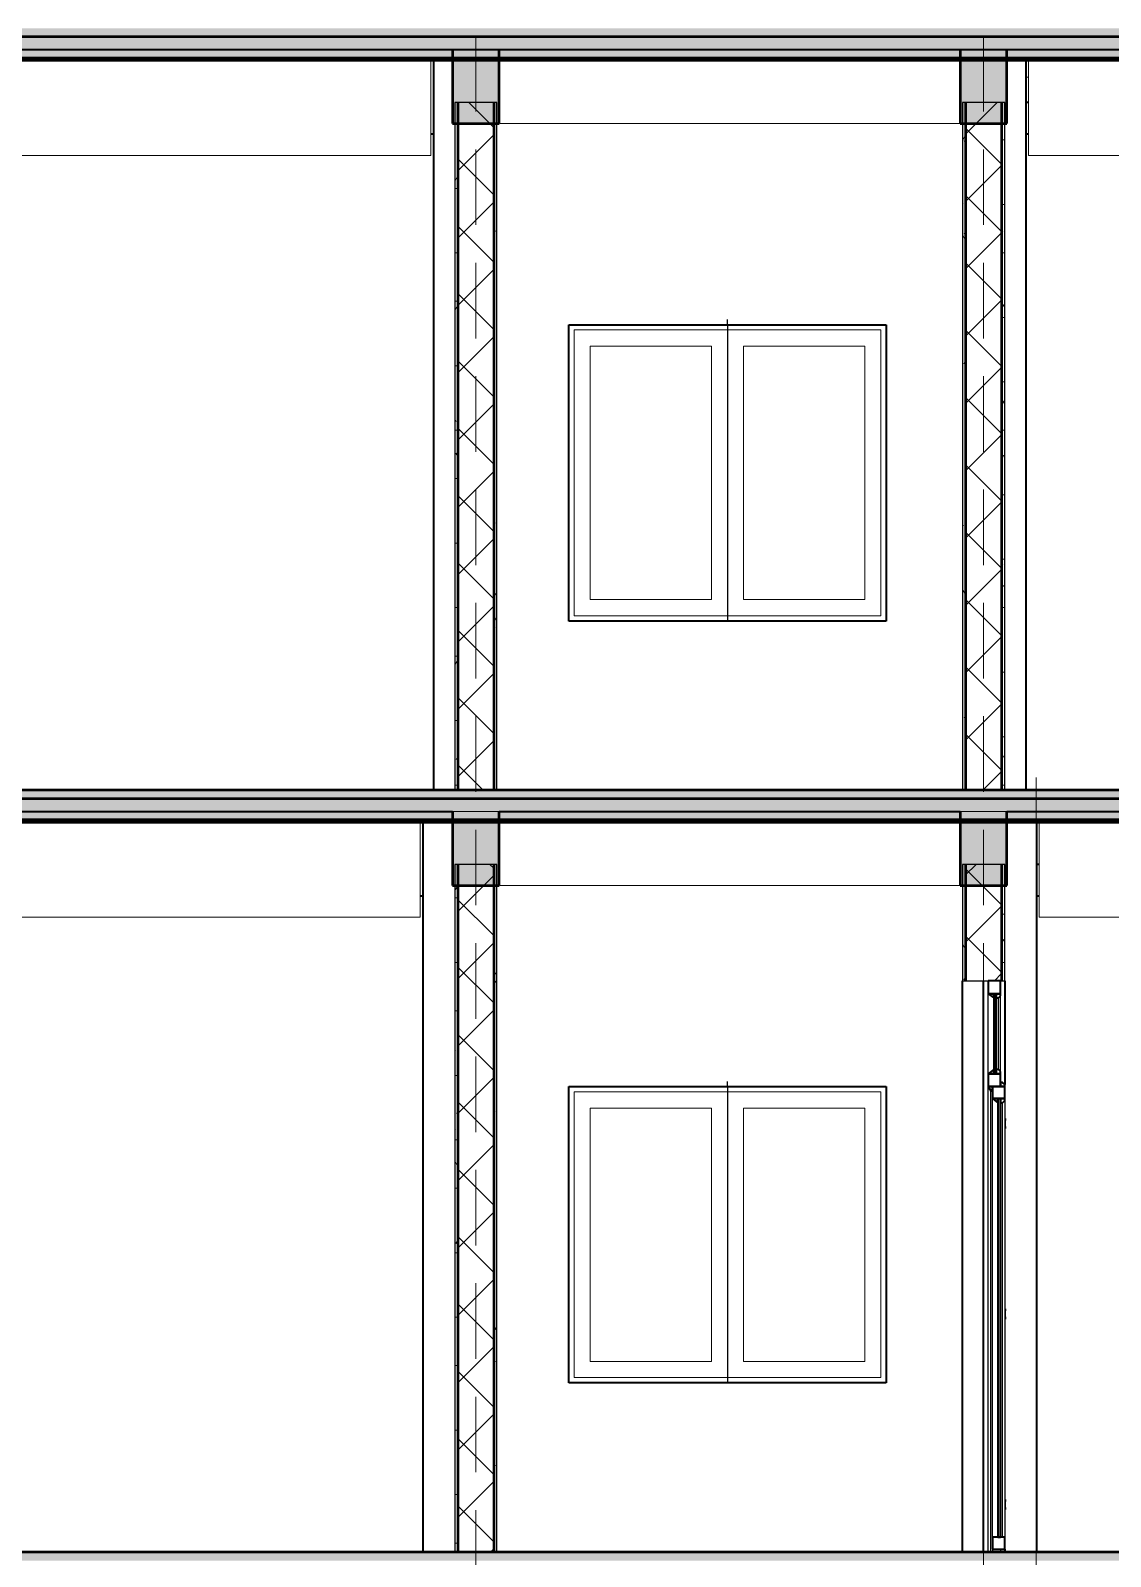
# Model space of a CAD drawing. Header units: millimetres. Extents: x -31177 to 43935, y -145912 to 20306.
# Drawn here: x -9905 to -4800, y -66120 to -58910 of the extents above; entities that cross this region are included whole.
import ezdxf

# ---------------------------------------------------------------- set-up
doc = ezdxf.new("R2010")
doc.units = ezdxf.units.MM
doc.linetypes.add('Hidden', pattern=[535.78125, 357.1875, -178.59375])
for name, color, linetype, lineweight in [('A-DETL', 8, 'Continuous', 18), ('A-DOOR', 2, 'Continuous', 25), ('A-FLOR', 7, 'Continuous', 18), ('A-FLOR-MCUT', 7, 'Continuous', 50), ('A-FLOR-PATT', 8, 'Continuous', 50), ('A-GLAZ', 4, 'Continuous', 25), ('A-WALL', 7, 'Continuous', 35), ('A-WALL-PATT', 8, 'Continuous', 25), ('S-BEAM', 7, 'Continuous', 18), ('S-COLS', 7, 'Continuous', 35), ('S-FNDN', 7, 'Continuous', 18), ('S-GRID', 1, 'Continuous', 9)]:
    doc.layers.add(name, color=color, linetype=linetype, lineweight=lineweight)
pattern_1 = [(0, (-5629.864, -63999.29), (304.8, 76.2), [25.146, -203.454, 25.146, -203.454, -1219.2]), (0, (-5629.864, -63999.29), (304.8, 76.2), [-457.2, 25.146, -432.054, 25.146, -203.454, -533.4]), (0, (-5629.864, -63999.29), (304.8, 76.2), [-1143, 25.146, -127.254, 25.146, -355.854]), (120, (-5515.564, -63961.19), (-218.3911, 225.8645), [25.146, -203.454, 25.146, -203.454, -1219.2]), (120, (-5515.564, -63961.19), (-218.3911, 225.8645), [-457.2, 25.146, -432.054, 25.146, -203.454, -533.4]), (120, (-5515.564, -63961.19), (-218.3911, 225.8645), [-1143, 25.146, -127.254, 25.146, -355.854]), (240, (-5477.464, -63808.79), (-86.4089, -302.0645), [25.146, -203.454, 25.146, -203.454, -1219.2]), (240, (-5477.464, -63808.79), (-86.4089, -302.0645), [-457.2, 25.146, -432.054, 25.146, -203.454, -533.4]), (240, (-5477.464, -63808.79), (-86.4089, -302.0645), [-1143, 25.146, -127.254, 25.146, -355.854])]
pattern_2 = [(45, (-5629.86, -63999.3), (-159.099, 159.099), []), (135, (-5629.86, -63999.3), (-159.099, -159.099), [])]

# ---------------------------------------------------------------- blocks, each defined once
blk = doc.blocks.new('CỬA 1 CÁNH EROWINDOW_có ô chết_ - D4_1000x2200-2368989-MẶT CẮT 3-3')
at = {"layer": 'A-DOOR', "lineweight": 35}
for p, q in [((-5378, 6600), (-5378, 6539)), ((-5320, 6600), (-5378, 6600)), ((-5320, 6539), (-5320, 6600)), ((-5352, 6539), (-5378, 6539)), ((-5378, 6539), (-5352, 6519)), ((-5378, 6539), (-5320, 6539)), ((-5352, 6519), (-5352, 6539)), ((-5340, 6539), (-5352, 6539)), ((-5352, 6539), (-5352, 6161)), ((-5320, 6539), (-5340, 6539)), ((-5340, 6539), (-5340, 6519)), ((-5340, 6161), (-5340, 6539)), ((-5340, 6519), (-5330, 6519)), ((-5330, 6519), (-5320, 6529)), ((-5320, 6529), (-5320, 6539)), ((-5352, 6181), (-5378, 6161)), ((-5378, 6161), (-5352, 6161)), ((-5378, 6161), (-5378, 6100)), ((-5320, 6161), (-5378, 6161)), ((-5352, 6161), (-5352, 6181)), ((-5352, 6161), (-5340, 6161)), ((-5330, 6181), (-5340, 6181)), ((-5340, 6181), (-5340, 6161)), ((-5340, 6161), (-5320, 6161)), ((-5320, 6171), (-5330, 6181)), ((-5320, 6161), (-5320, 6171)), ((-5320, 6100), (-5320, 6161)), ((-5358, 6100), (-5378, 6100)), ((-5378, 6100), (-5366, 6080)), ((-5378, 6100), (-5320, 6100)), ((-5366, 6080), (-5358, 6080)), ((-5358, 6080), (-5358, 6100)), ((-5358, 6100), (-5358, 6044)), ((-5300, 6100), (-5358, 6100)), ((-5310, 6120), (-5320, 6120)), ((-5320, 6120), (-5320, 6100)), ((-5320, 6100), (-5300, 6100)), ((-5300, 6110), (-5310, 6120)), ((-5300, 6100), (-5300, 6110)), ((-5300, 6044), (-5300, 6100)), ((-5332, 6044), (-5358, 6044)), ((-5358, 6044), (-5332, 6024)), ((-5358, 6044), (-5300, 6044)), ((-5332, 6024), (-5332, 6044)), ((-5320, 6044), (-5332, 6044)), ((-5332, 6044), (-5332, 3971)), ((-5320, 6044), (-5320, 6024)), ((-5300, 6044), (-5320, 6044)), ((-5320, 3971), (-5320, 6044)), ((-5320, 6024), (-5310, 6024)), ((-5310, 6024), (-5300, 6034)), ((-5300, 6034), (-5300, 6044)), ((-5358, 3971), (-5358, 3915)), ((-5300, 3971), (-5358, 3971)), ((-5332, 3971), (-5320, 3971)), ((-5300, 3915), (-5300, 3971)), ((-5358, 3915), (-5300, 3915))]:
    blk.add_line(p, q, dxfattribs=at)
at = {"layer": 'A-DOOR'}
for p, q in [((-5378, 6161), (-5378, 6539)), ((-5378, 6161), (-5378, 6539)), ((-5330, 6181), (-5330, 6519)), ((-5320, 6171), (-5320, 6529)), ((-5378, 3900), (-5378, 6100)), ((-5378, 3900), (-5378, 6100)), ((-5366, 3900), (-5366, 6080)), ((-5358, 3971), (-5358, 6044)), ((-5358, 3971), (-5358, 6044)), ((-5310, 3971), (-5310, 6024)), ((-5300, 6034), (-5300, 3971)), ((-5297, 5950), (-5300, 5950)), ((-5297, 5950), (-5300, 5950)), ((-5297, 5950), (-5297, 5940)), ((-5297, 5911.9), (-5297, 5940)), ((-5300, 5901.9), (-5297, 5901.9)), ((-5300, 5901.9), (-5297, 5901.9)), ((-5297, 5911.9), (-5297, 5901.9)), ((-5297, 5050), (-5300, 5050)), ((-5297, 5050), (-5300, 5050)), ((-5297, 5050), (-5297, 5040)), ((-5300, 5001.9), (-5297, 5001.9)), ((-5300, 5001.9), (-5297, 5001.9)), ((-5297, 5011.9), (-5297, 5040)), ((-5297, 5011.9), (-5297, 5001.9)), ((-5297, 4150), (-5300, 4150)), ((-5297, 4150), (-5300, 4150)), ((-5297, 4150), (-5297, 4140)), ((-5297, 4111.9), (-5297, 4140)), ((-5297, 4111.9), (-5297, 4101.9)), ((-5300, 4101.9), (-5297, 4101.9)), ((-5300, 4101.9), (-5297, 4101.9)), ((-5358, 3915), (-5358, 3900)), ((-5320, 3915), (-5320, 3900))]:
    blk.add_line(p, q, dxfattribs=at)
blk = doc.blocks.new('M_Concrete-Rectangular-Column - COT250X350-2391838-MẶT CẮT 3-3')
at = {"layer": 'S-COLS'}
blk.add_line((-5150, 7350), (-5150, 3900), dxfattribs=at)
blk = doc.blocks.new('M_Concrete-Rectangular-Column - COT220X300-2391839-MẶT CẮT 3-3')
at = {"layer": 'S-COLS'}
blk.add_line((-5200, 10950), (-5200, 7500), dxfattribs=at)
blk = doc.blocks.new('M_Concrete-Rectangular-Column - COT250X350-V50-MẶT CẮT 3-3')
at = {"layer": 'S-COLS'}
blk.add_line((-8050, 7350), (-8050, 3900), dxfattribs=at)
blk = doc.blocks.new('M_Concrete-Rectangular-Column - COT220X300-V51-MẶT CẮT 3-3')
at = {"layer": 'S-COLS'}
blk.add_line((-8000, 10950), (-8000, 7500), dxfattribs=at)
blk = doc.blocks.new('CUA SO 2 CANH NHOM KINH O O THOANG - K4-2413349-MẶT CẮT 3-3')
at = {"layer": 'A-GLAZ', "lineweight": 18}
for p, q in [((-7335, 6075), (-7335, 4725)), ((-7335, 6075), (-5885, 6075)), ((-6610, 4725), (-6610, 6075)), ((-6610, 6075), (-6610, 4725)), ((-5885, 4725), (-5885, 6075)), ((-7259, 5999), (-7259, 4801)), ((-7259, 5999), (-6686, 5999)), ((-6686, 4801), (-6686, 5999)), ((-6534, 5999), (-6534, 4801)), ((-6534, 5999), (-5961, 5999)), ((-5961, 4801), (-5961, 5999)), ((-7259, 4801), (-6686, 4801)), ((-6534, 4801), (-5961, 4801)), ((-7335, 4725), (-5885, 4725))]:
    blk.add_line(p, q, dxfattribs=at)
at = {"layer": 'A-GLAZ'}
for q in [(-6610, 6125), (-6610, 4700)]:
    blk.add_line((-6610, 6100), q, dxfattribs=at)

msp = doc.modelspace()

# ---------------------------------------------------------------- hatches: boundary and pattern name
at = {"layer": 'A-FLOR-PATT'}
for points in [[(100.4, -58940), (100.4, -58900), (-15000, -58900), (-15000, -58940), (-62.7, -58940)], [(-15000, -59040), (100.4, -59040), (100.4, -58940), (-15000, -58940)], [(-226.4, -62540), (100.4, -62540), (100.4, -62500), (-15000, -62500), (-15000, -62540), (-553.9, -62540)], [(-10459.7, -62640), (100.4, -62640), (100.4, -62540), (-15000, -62540), (-15000, -62640), (-10541.6, -62640)], [(-62.7, -66140), (100.4, -66140), (100.4, -66100), (-15000, -66100), (-15000, -66140), (-226.4, -66140)]]:
    msp.add_hatch(color=256, dxfattribs=at).paths.add_polyline_path(points)
at = {"layer": 'A-FLOR-PATT', "lineweight": 18}
for points in [[(100.4, -59050), (100.4, -59040), (-15000, -59040), (-15000, -59050), (-62.7, -59050)], [(100.4, -62650), (100.4, -62640), (-15000, -62640), (-15000, -62650), (-62.7, -62650)]]:
    msp.add_hatch(color=256, dxfattribs=at).paths.add_polyline_path(points)
at = {"layer": 'A-WALL-PATT', "lineweight": 18}
h = msp.add_hatch(dxfattribs=at)
h.set_pattern_fill('FP_1', color=256, style=0, pattern_type=2)
h.set_pattern_definition(pattern_1)
h.paths.add_polyline_path([(-7885, -62500), (-7885, -59250), (-7900, -59250), (-7900, -62500)])
h = msp.add_hatch(dxfattribs=at)
h.set_pattern_fill('FP_2', color=256, style=0, pattern_type=2)
h.set_pattern_definition(pattern_2)
h.paths.add_polyline_path([(-7840, -62500), (-7715, -62500), (-7715, -59250), (-7885, -59250), (-7885, -62500)])
h = msp.add_hatch(dxfattribs=at)
h.set_pattern_fill('FP_1', color=256, style=0, pattern_type=2)
h.set_pattern_definition(pattern_1)
h.paths.add_polyline_path([(-7700, -62500), (-7700, -59250), (-7715, -59250), (-7715, -62500)])
h = msp.add_hatch(dxfattribs=at)
h.set_pattern_fill('FP_1', color=256, style=0, pattern_type=2)
h.set_pattern_definition(pattern_1)
h.paths.add_polyline_path([(-5485, -62500), (-5485, -59250), (-5500, -59250), (-5500, -62500)])
h = msp.add_hatch(dxfattribs=at)
h.set_pattern_fill('FP_2', color=256, style=0, pattern_type=2)
h.set_pattern_definition(pattern_2)
h.paths.add_polyline_path([(-5465.9, -62500), (-5315, -62500), (-5315, -59250), (-5485, -59250), (-5485, -62500)])
h = msp.add_hatch(dxfattribs=at)
h.set_pattern_fill('FP_1', color=256, style=0, pattern_type=2)
h.set_pattern_definition(pattern_1)
h.paths.add_polyline_path([(-5315, -62500), (-5300, -62500), (-5300, -59250), (-5315, -59250), (-5315, -62435.6)])
h = msp.add_hatch(dxfattribs=at)
h.set_pattern_fill('FP_1', color=256, style=0, pattern_type=2)
h.set_pattern_definition(pattern_1)
h.paths.add_polyline_path([(-7885, -66100), (-7885, -62850), (-7900, -62850), (-7900, -66100)])
h = msp.add_hatch(dxfattribs=at)
h.set_pattern_fill('FP_2', color=256, style=0, pattern_type=2)
h.set_pattern_definition(pattern_2)
h.paths.add_polyline_path([(-7758.1, -66100), (-7715, -66100), (-7715, -62850), (-7885, -62850), (-7885, -66100), (-7840, -66100)])
h = msp.add_hatch(dxfattribs=at)
h.set_pattern_fill('FP_1', color=256, style=0, pattern_type=2)
h.set_pattern_definition(pattern_1)
h.paths.add_polyline_path([(-7700, -66100), (-7700, -62850), (-7715, -62850), (-7715, -66100)])
h = msp.add_hatch(dxfattribs=at)
h.set_pattern_fill('FP_1', color=256, style=0, pattern_type=2)
h.set_pattern_definition(pattern_1)
h.paths.add_polyline_path([(-5500, -63400), (-5485, -63400), (-5485, -62850), (-5500, -62850), (-5500, -63362.1)])
h = msp.add_hatch(dxfattribs=at)
h.set_pattern_fill('FP_2', color=256, style=0, pattern_type=2)
h.set_pattern_definition(pattern_2)
h.paths.add_polyline_path([(-5315, -63400), (-5315, -62850), (-5485, -62850), (-5485, -63400), (-5384, -63400)])
h = msp.add_hatch(dxfattribs=at)
h.set_pattern_fill('FP_1', color=256, style=0, pattern_type=2)
h.set_pattern_definition(pattern_1)
h.paths.add_polyline_path([(-5302.1, -63400), (-5300, -63400), (-5300, -62850), (-5315, -62850), (-5315, -63400)])
at = {"layer": 'S-BEAM'}
for points in [[(-7690, -59350), (-7690, -59000), (-7910, -59000), (-7910, -59350), (-7758.1, -59350)], [(-5290, -59350), (-5290, -59000), (-5510, -59000), (-5510, -59350), (-5465.9, -59350)], [(-7690, -62950), (-7690, -62600), (-7910, -62600), (-7910, -62950), (-7758.1, -62950)], [(-5510, -62950), (-5290, -62950), (-5290, -62600), (-5510, -62600), (-5510, -62832.7)]]:
    msp.add_hatch(color=256, dxfattribs=at).paths.add_polyline_path(points)

# ---------------------------------------------------------------- linework, layer by layer
at = {"layer": 'A-DETL'}
for p, q in [((-5151.4, -62440), (-5151.4, -63440)), ((-5151.4, -66048.9), (-5151.4, -67103.8))]:
    msp.add_line(p, q, dxfattribs=at)
at = {"layer": 'A-FLOR', "color": 250, "lineweight": 50}
for p, q in [((-15000, -59050), (100.4, -59050)), ((100.4, -62500), (-15000, -62500)), ((-15000, -62650), (100.4, -62650)), ((100.4, -66100), (-15000, -66100))]:
    msp.add_line(p, q, dxfattribs=at)
at = {"layer": 'A-FLOR'}
msp.add_line((-5187.3, -59130), (-5200, -59130), dxfattribs=at)
at = {"layer": 'A-FLOR-MCUT'}
for p, q in [((100.4, -58940), (-15000, -58940)), ((100.4, -59040), (-15000, -59040)), ((100.4, -62540), (-15000, -62540)), ((100.4, -62640), (-15000, -62640))]:
    msp.add_line(p, q, dxfattribs=at)
at = {"layer": 'A-WALL', "lineweight": 25}
for p, q in [((-7700, -59250), (-7900, -59250)), ((-7900, -59250), (-7900, -62500)), ((-7700, -62500), (-7700, -59250)), ((-5300, -59250), (-5500, -59250)), ((-5500, -59250), (-5500, -62500)), ((-5300, -62500), (-5300, -59250)), ((-7700, -62850), (-7900, -62850)), ((-7900, -62850), (-7900, -66100)), ((-7700, -66100), (-7700, -62850)), ((-5300, -62850), (-5500, -62850)), ((-5500, -62850), (-5500, -63400)), ((-5300, -63400), (-5300, -62850)), ((-5500, -63400), (-5300, -63400))]:
    msp.add_line(p, q, dxfattribs=at)
at = {"layer": 'A-WALL', "lineweight": 50}
for p, q in [((-7885, -59250), (-7885, -62500)), ((-7715, -59250), (-7715, -62500)), ((-5485, -59250), (-5485, -62500)), ((-5315, -59250), (-5315, -62500)), ((-7885, -62850), (-7885, -66100)), ((-7715, -62850), (-7715, -66100)), ((-5485, -62850), (-5485, -63400)), ((-5315, -62850), (-5315, -63400))]:
    msp.add_line(p, q, dxfattribs=at)
at = {"layer": 'A-WALL'}
for p, q in [((-7687.3, -59250), (-7690, -59250)), ((-5510, -59250), (-5512.7, -59250)), ((-5187.3, -59250), (-5200, -59250)), ((-8000, -59400), (-8012.7, -59400)), ((-5187.3, -59400), (-5200, -59400)), ((-7360, -61700), (-7360, -60300)), ((-7360, -60300), (-5860, -60300)), ((-5860, -60300), (-5860, -61700)), ((-5860, -61700), (-7360, -61700)), ((-7687.3, -62850), (-7690, -62850)), ((-5510, -62850), (-5512.7, -62850)), ((-5137.3, -62850), (-5150, -62850)), ((-8050, -63000), (-8062.7, -63000)), ((-5137.3, -63000), (-5150, -63000)), ((-5500, -66100), (-5500, -63400)), ((-5400, -66100), (-5400, -63400)), ((-5300, -63400), (-5300, -63890)), ((-7360, -65300), (-7360, -63900)), ((-7360, -63900), (-5860, -63900)), ((-5860, -63900), (-5860, -65300)), ((-5860, -65300), (-7360, -65300)), ((-5300, -66085), (-5300, -66100))]:
    msp.add_line(p, q, dxfattribs=at)
at = {"layer": 'S-BEAM'}
for p, q in [((-7690, -59000), (-7910, -59000)), ((-5290, -59000), (-5510, -59000)), ((-8012.7, -59050), (-8012.7, -59500)), ((-7687.3, -59350), (-7687.3, -59050)), ((-5512.7, -59050), (-5512.7, -59350)), ((-5187.3, -59500), (-5187.3, -59050)), ((-5512.7, -59350), (-7687.3, -59350)), ((-8012.7, -59500), (-10873.4, -59500)), ((-2032.1, -59500), (-5187.3, -59500)), ((-8062.7, -62650), (-8062.7, -63100)), ((-7690, -62600), (-7910, -62600)), ((-7687.3, -62950), (-7687.3, -62650)), ((-5512.7, -62650), (-5512.7, -62950)), ((-5290, -62600), (-5510, -62600)), ((-5137.3, -63100), (-5137.3, -62650)), ((-5512.7, -62950), (-7687.3, -62950)), ((-8062.7, -63100), (-10873.4, -63100)), ((-212.7, -63100), (-5137.3, -63100))]:
    msp.add_line(p, q, dxfattribs=at)
at = {"layer": 'S-BEAM', "lineweight": 50}
for p, q in [((-7910, -59000), (-7910, -59350)), ((-7690, -59350), (-7690, -59000)), ((-5510, -59000), (-5510, -59350)), ((-5290, -59350), (-5290, -59000)), ((-7910, -59350), (-7690, -59350)), ((-5510, -59350), (-5290, -59350)), ((-7910, -62600), (-7910, -62950)), ((-7690, -62950), (-7690, -62600)), ((-5510, -62600), (-5510, -62950)), ((-5290, -62950), (-5290, -62600)), ((-7910, -62950), (-7690, -62950)), ((-5510, -62950), (-5290, -62950))]:
    msp.add_line(p, q, dxfattribs=at)
at = {"layer": 'S-FNDN', "lineweight": 35}
for p, q in [((-15000, -59000), (100.4, -59000)), ((-10100, -62600), (-7910, -62600)), ((-7690, -62600), (-5510, -62600)), ((-5290, -62600), (-110, -62600))]:
    msp.add_line(p, q, dxfattribs=at)
at = {"layer": 'S-FNDN'}
for p, q in [((-7910, -62600), (-7690, -62600)), ((-5510, -62600), (-5290, -62600))]:
    msp.add_line(p, q, dxfattribs=at)
at = {"layer": 'S-GRID', "linetype": 'Hidden'}
for p, q in [((-7800, -73223.2), (-7800, -52442.8)), ((-5400, -73223.2), (-5400, -52442.8))]:
    msp.add_line(p, q, dxfattribs=at)

# ---------------------------------------------------------------- block references
at = {"layer": 'A-DOOR'}
msp.add_blockref('CỬA 1 CÁNH EROWINDOW_có ô chết_ - D4_1000x2200-2368989-MẶT CẮT 3-3', (0, -70000), dxfattribs=at)
at = {"layer": 'A-GLAZ'}
for p in [(0, -66400), (0, -70000)]:
    msp.add_blockref('CUA SO 2 CANH NHOM KINH O O THOANG - K4-2413349-MẶT CẮT 3-3', p, dxfattribs=at)
at = {"layer": 'S-COLS'}
for name in ['M_Concrete-Rectangular-Column - COT220X300-V51-MẶT CẮT 3-3', 'M_Concrete-Rectangular-Column - COT220X300-2391839-MẶT CẮT 3-3', 'M_Concrete-Rectangular-Column - COT250X350-V50-MẶT CẮT 3-3', 'M_Concrete-Rectangular-Column - COT250X350-2391838-MẶT CẮT 3-3']:
    msp.add_blockref(name, (0, -70000), dxfattribs=at)

doc.saveas('drawing.dxf')
